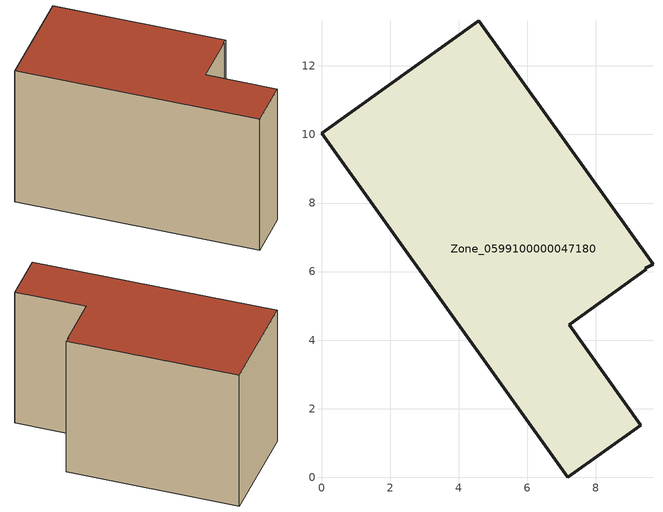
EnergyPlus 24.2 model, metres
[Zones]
Zone_0599100000047180
 floor ground (C_G): 9.47,6.06 7.22,4.45 9.31,1.52 7.19,0 0,10.04 4.59,13.32 9.67,6.22 9.44,6.1 z0
 wall outside (C_F): 4.59,13.32 0,10.04 7.19,0 9.31,1.52 7.22,4.45 9.47,6.06 9.44,6.1 9.67,6.22 4.59,13.32 z0:7.68
 roof outside (C_R): 7.22,4.45 9.47,6.06 9.44,6.1 9.67,6.22 4.59,13.32 0,10.04 7.19,0 9.31,1.52 z7.68
[BUILDING]
Pand.0599100000047180: North Axis=0; Terrain=City; Loads Convergence Tolerance Value=0.04; Temperature Convergence Tolerance Value=0.4; Solar Distribution=FullExterior; Maximum Number of Warmup Days=25; Minimum Number of Warmup Days=1
[Site:Location]
Rotterdam.The.Hague.AP_ZH_NLD Design_Conditions: Latitude=51.96; Longitude=4.45; Time Zone=1; Elevation=-4.5
[SITE:GROUNDTEMPERATURE:BUILDINGSURFACE]
18, 18, 18, 18, 18, 18, 18, 18, 18, 18, 18, 18
[MATERIAL] Thermal Absorptance=0.9; Solar Absorptance=0.7; Visible Absorptance=0.7
Name | Roughness | Thickness | Conductivity | Density | Specific Heat
G.TC.1975-1991 | MediumSmooth | 0.15 | 0.288461 | 540 | 1210
F.TC.1975-1991 | Rough | 0.3 | 0.230769 | 1920 | 840
R.TC.1975-1991 | MediumRough | 0.2 | 0.153846 | 1500 | 1000
[CONSTRUCTION]
C_G: G.TC.1975-1991
C_F: F.TC.1975-1991
C_R: R.TC.1975-1991
[ZONE]
Zone_0599100000047180: Type=1; Multiplier=1; Ceiling Height=Autocalculate; Volume=Autocalculate; Floor Area=autocalculate; Part of Total Floor Area=Yes
[ZONEINFILTRATION:DESIGNFLOWRATE]
Infil_Zone_0599100000047180: Zone or ZoneList or Space or SpaceList=Zone_0599100000047180; Schedule=AlwaysOn; Design Flow Rate Calculation Method=Flow/Area; Flow Rate per Floor Area=0.003; Constant Term Coefficient=1; Temperature Term Coefficient=0; Velocity Term Coefficient=0; Velocity Squared Term Coefficient=0
[HVACTEMPLATE:ZONE:IDEALLOADSAIRSYSTEM]
Zone_0599100000047180: Maximum Heating Supply Air Temperature=50; Minimum Cooling Supply Air Temperature=13; Maximum Heating Supply Air Humidity Ratio=0.0156; Minimum Cooling Supply Air Humidity Ratio=0.0077; Heating Limit=NoLimit; Cooling Limit=NoLimit; Dehumidification Control Type=ConstantSensibleHeatRatio; Cooling Sensible Heat Ratio=0.7; Dehumidification Setpoint=60; Humidification Control Type=None; Humidification Setpoint=30; Outdoor Air Method=None; Outdoor Air Flow Rate per Person=0.00944; Outdoor Air Flow Rate per Zone Floor Area=0; Outdoor Air Flow Rate per Zone=0; Demand Controlled Ventilation Type=None; Outdoor Air Economizer Type=NoEconomizer; Heat Recovery Type=None; Sensible Heat Recovery Effectiveness=0.7; Latent Heat Recovery Effectiveness=0.65
[ZONECONTROL:THERMOSTAT]
ThermostatControl_Zone_0599100000047180: Zone or ZoneList=Zone_0599100000047180; Control Type Schedule=DualSetpointControlType; Control 1=Thermostat_Zone_0599100000047180; Temperature Difference Between Cutout And Setpoint=0
[THERMOSTATSETPOINT:DUALSETPOINT]
Thermostat_Zone_0599100000047180: Heating Setpoint Temperature Schedule=HeatingSetpoint_Zone_0599100000047180; Cooling Setpoint Temperature Schedule=CoolingSetpoint_Zone_0599100000047180
[SCHEDULE:COMPACT]
HeatingSetpoint_Zone_0599100000047180: Through: 12/31, For: AllDays, Until: 24:00, 21
CoolingSetpoint_Zone_0599100000047180: Through: 12/31, For: AllDays, Until: 24:00, 24
DualSetpointControlType: Through: 12/31, For: AllDays, Until: 24:00, 4
AlwaysOn: Through: 12/31, For: AllDays, Until: 24:00, 1
